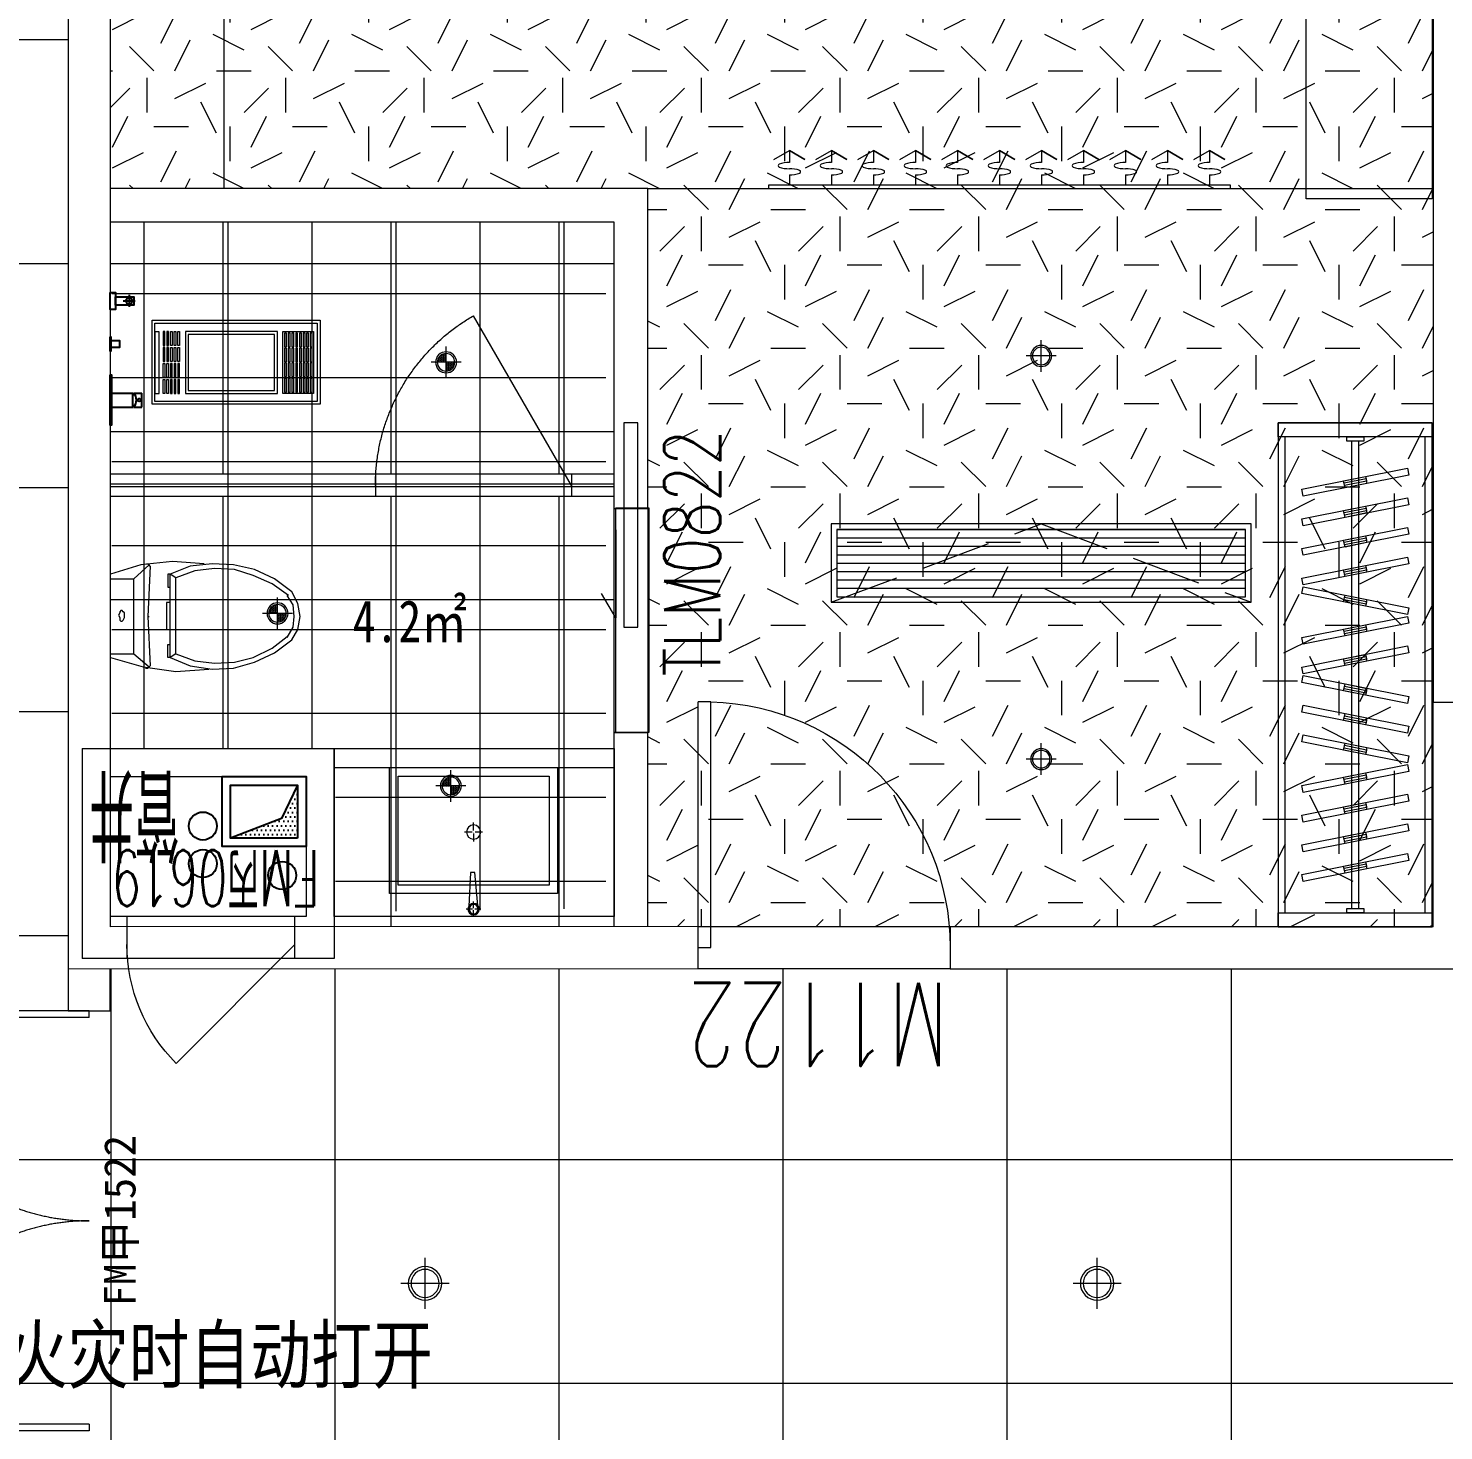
# Model space of a CAD drawing. Header units: millimetres. Extents: x 164760 to 3716174, y -1766400 to 11969.
# Drawn here: x 3548460 to 3553514, y -1638366 to -1633356 of the extents above; entities that cross this region are included whole.
import ezdxf
from ezdxf.enums import TextEntityAlignment as Align

# ---------------------------------------------------------------- set-up
doc = ezdxf.new("R2010")
doc.units = ezdxf.units.MM
doc.header["$LTSCALE"] = 1000
doc.set_wipeout_variables(frame=1)
for name, pattern in [('DASH', [0.35, 0.25, -0.1]), ('DOT', [0.2, 0.1, -0.1]), ('DOTE', [2.42, 2, -0.2, 0.02, -0.2]), ('HIDDEN', [0.375, 0.25, -0.125, 0, 0])]:
    doc.linetypes.add(name, pattern=pattern)
doc.layers.get('0').update_dxf_attribs({"color": 253, "linetype": 'CONTINUOUS'})
for name, color, linetype in [('DIM_LEAD', 253, 'CONTINUOUS'), ('FC-Text Annotation', 253, 'CONTINUOUS'), ('FF-FIXT', 253, 'CONTINUOUS'), ('VPIPE-污水', 253, 'CONTINUOUS'), ('VPIPE-热给水', 253, 'CONTINUOUS'), ('VPIPE-给水', 253, 'CONTINUOUS'), ('WINDOW_TEXT', 253, 'CONTINUOUS'), ('填充', 253, 'CONTINUOUS'), ('洁具', 253, 'CONTINUOUS'), ('风道（排气道）', 253, 'CONTINUOUS')]:
    doc.layers.add(name, color=color, linetype=linetype)
for name, color, linetype, lineweight in [('DOOR【门】', 253, 'CONTINUOUS', 0), ('FC-FLOOR【地材分格】', 253, 'CONTINUOUS', 0), ('FF-Door【门】', 253, 'CONTINUOUS', 0), ('FF-FIXT【洁具】', 253, 'CONTINUOUS', 0), ('FF-FURN【成品家具】', 253, 'CONTINUOUS', 0), ('FF-FURN【成品家私】', 253, 'CONTINUOUS', 0), ('MK【门槛线】', 253, 'CONTINUOUS', 0), ('RC-FCU【空调设备】', 253, 'CONTINUOUS', 0), ('RC-LIGHT【天花灯具】', 253, 'CONTINUOUS', 0), ('RC-Modelling【天花造型】', 253, 'CONTINUOUS', 0), ('RC-STR【天花细线】', 253, 'CONTINUOUS', 0), ('RC-Text【天花文字】', 253, 'CONTINUOUS', 0), ('TXT【平面空间文字】', 253, 'CONTINUOUS', 0), ('WALL', 253, 'CONTINUOUS', 0), ('Wall【墙体】', 253, 'CONTINUOUS', 0), ('Wall【新建墙】', 253, 'CONTINUOUS', 0), ('WINDOW', 253, 'CONTINUOUS', 0)]:
    doc.layers.add(name, color=color, linetype=linetype, lineweight=lineweight)
doc.styles.add('-宋体', font='', dxfattribs={"width": 0.8})
doc.styles.add('_TCH_WINDOW', font='SIMPLEX', dxfattribs={"bigfont": 'GBCBIG'})
doc.styles.get("Standard").update_dxf_attribs({"font": 'GBENOR', "bigfont": 'GBCBIG'})
doc.styles.add('SUN', font='romans.shx', dxfattribs={"width": 0.8, "bigfont": 'hzdx.shx'})
doc.styles.add('文字', font='')
doc.styles.get('-宋体').set_extended_font_data('SimSun')
doc.styles.get('文字').set_extended_font_data('SimSun')

# ---------------------------------------------------------------- blocks, each defined once
blk = doc.blocks.new('DOOR_D02')
at = {"layer": 'FF-Door【门】'}
for p, q in [((-0.4842, 0.4998), (-0.5, 0.4998)), ((-0.5, 0), (-0.5, 0.4998)), ((-0.4842, 0), (-0.4842, 0.5)), ((0.4842, 0), (0.4842, 0.5)), ((0.4842, 0.4998), (0.5, 0.4998)), ((0.5, 0), (0.5, 0.4998)), ((-0.4842, 0), (-0.5, 0)), ((0.4842, 0), (0.5, 0))]:
    blk.add_line(p, q, dxfattribs=at)
at = {"layer": 'FF-Door【门】', "color": 8, "linetype": 'HIDDEN', "ltscale": 15}
for centre, start, end in [((-0.5, 0), 0, 90), ((0.4995, 0), 90, 180)]:
    blk.add_arc(centre, 0.4998, start, end, dxfattribs=at)
blk = doc.blocks.new('PQD')
at = {"layer": '填充'}
h = blk.add_hatch(dxfattribs=at)
h.set_pattern_fill('DOTS', color=256, scale=10, style=0)
h.paths.add_polyline_path([(517039.4, 222520.7), (516799.4, 222520.7), (516799.4, 222330.7), (516857.1, 222450.6)])
blk.add_lwpolyline([(516799.4, 222330.7), (516857.1, 222450.6), (517039.4, 222520.7)], dxfattribs=at)
at = {"layer": '风道（排气道）'}
for points in [[(516769.4, 222550.7), (517069.4, 222550.7), (517069.4, 222300.7), (516769.4, 222300.7)], [(516799.4, 222520.7), (517039.4, 222520.7), (517039.4, 222330.7), (516799.4, 222330.7)]]:
    blk.add_lwpolyline(points, close=True, dxfattribs=at)
blk = doc.blocks.new('$DorLib2D$00000114')
at = {"color": 0}
blk.add_line((0.5, 0), (-0.2071, 0.7071), dxfattribs=at)
blk.add_arc((0.5, 0), 1, 135, 180, dxfattribs=at)
blk = doc.blocks.new('ZL_08130967')
at = {"layer": 'WINDOW'}
for p, q in [((-300, -374.3), (300, -374.3)), ((-300, -374.3), (-300, -524.3)), ((300, -524.3), (300, -374.3)), ((-300, -524.3), (300, -524.3))]:
    blk.add_line(p, q, dxfattribs=at)
at = {"layer": 'WINDOW', "xscale": -600, "yscale": 600, "zscale": -600}
blk.add_blockref('$DorLib2D$00000114', (0, -424.3), dxfattribs=at)
blk = doc.blocks.new('ZL_08155714')
at = {"layer": 'VPIPE-污水'}
blk.add_circle((-129.2, -712), 50, dxfattribs=at)
at = {"layer": 'VPIPE-热给水'}
blk.add_circle((153.9, -888.5), 50, dxfattribs=at)
at = {"layer": 'VPIPE-给水'}
blk.add_circle((153.9, -754.4), 50, dxfattribs=at)
at = {"layer": 'WALL'}
for p, q in [((-314.6, -1164.9), (-314.6, -414.9)), ((-314.6, -414.9), (585.4, -414.9)), ((585.4, -1164.9), (585.4, -414.9)), ((-214.6, -1064.9), (-214.6, -564.9)), ((-214.6, -564.9), (485.4, -564.9)), ((485.4, -1064.9), (485.4, -564.9)), ((485.4, -1064.9), (-214.6, -1064.9)), ((585.4, -1164.9), (-314.6, -1164.9))]:
    blk.add_line(p, q, dxfattribs=at)
at = {"layer": 'WINDOW'}
for p, q in [((-175.1, -414.9), (424.9, -414.9)), ((-175.1, -414.9), (-175.1, -564.9)), ((424.9, -564.9), (424.9, -414.9)), ((-175.1, -564.9), (424.9, -564.9))]:
    blk.add_line(p, q, dxfattribs=at)
at = {"layer": 'DOOR【门】', "rotation": 359.9999999999407}
blk.add_blockref('ZL_08130967', (124.9, -40.7), dxfattribs=at)
at = {"layer": '洁具'}
blk.add_blockref('PQD', (-516984, -223365.7), dxfattribs=at)
at = {"layer": 'TXT【平面空间文字】', "color": 3, "ltscale": 100, "style": 'SUN', "width": 0.6}
blk.add_text('FM丙0619', height=200, dxfattribs=at).set_placement((-262.7, -802.7, 0))
at = {"layer": 'TXT【平面空间文字】', "width": 0.75}
blk.add_text('管井', height=300, dxfattribs=at).set_placement((236.4, -1085.3))
blk = doc.blocks.new('A$C5D954283')
at = {"color": 8}
for p, q in [((-4, 505.5), (-26.2, 505.5)), ((0, 532.1), (0, 509.5)), ((25.8, 505.5), (4, 505.5)), ((0, 501.5), (0, 478.5)), ((0, 235.1), (0, 263.8)), ((-5, 230), (-32.8, 230)), ((0, 225), (0, 196.3)), ((32.3, 230), (5, 230))]:
    blk.add_line(p, q, dxfattribs=at)
at = {"color": 0, "linetype": 'Continuous'}
for p, q in [((-11.2, 374.3), (-17.5, 495.5)), ((15.1, 492.2), (4.8, 374.3)), ((4.8, 374.3), (-11.2, 374.3))]:
    blk.add_line(p, q, dxfattribs=at)
at = {"color": 8, "ltscale": 1000, "const_width": 0.448}
blk.add_lwpolyline([(0, 505.7, -1), (0, 505.3, -1)], format="xyb", close=True, dxfattribs=at)
at = {"color": 0, "linetype": 'Continuous'}
blk.add_lwpolyline([(300, 0), (300, 450), (-300, 450), (-300, 0)], close=True, dxfattribs=at)
at = {"color": 8}
blk.add_lwpolyline([(270, 30), (270, 420), (-270, 420), (-270, 30)], close=True, dxfattribs=at)
at = {"color": 8, "const_width": 0.84}
blk.add_lwpolyline([(0.1, 230.5, -1), (0.1, 229.6, -1)], format="xyb", close=True, dxfattribs=at)
at = {"color": 0, "linetype": 'Continuous'}
blk.add_circle((0, 505.5), 20.2, dxfattribs=at)
at = {"color": 8}
for centre, radius in [((0.3, 505.7), 16.3), ((0, 230), 25.2)]:
    blk.add_circle(centre, radius, dxfattribs=at)
blk = doc.blocks.new('ZL_08127082')
at = {"layer": 'FF-FIXT【洁具】'}
for p, q in [((-184.1, -108.8), (-150.6, 0)), ((146.4, 0), (-150.6, 0)), ((-133.9, 0), (-133.9, -83.7)), ((133.9, 0), (133.9, -83.7)), ((146.4, 0), (179.9, -117.1)), ((-20.9, -37.7), (-16.7, -33.5)), ((-20.9, -41.8), (-20.9, -37.7)), ((-16.7, -46), (-20.9, -41.8)), ((-16.7, -33.5), (-12.6, -33.5)), ((-12.6, -50.2), (-16.7, -46)), ((-12.6, -33.5), (-4.2, -29.3)), ((4.2, -50.2), (-12.6, -50.2)), ((-4.2, -29.3), (4.2, -33.5)), ((4.2, -33.5), (12.6, -33.5)), ((12.6, -46), (4.2, -50.2)), ((12.6, -33.5), (16.7, -37.7)), ((16.7, -41.8), (12.6, -46)), ((16.7, -37.7), (16.7, -41.8)), ((-133.9, -83.7), (-184.1, -138.1)), ((133.9, -83.7), (-133.9, -83.7)), ((133.9, -83.7), (179.9, -138.1)), ((-196.6, -221.7), (-184.1, -108.8)), ((-179.9, -142.2), (0, -133.9)), ((0, -133.9), (0, -138.1)), ((0, -133.9), (175.7, -142.2)), ((184.1, -133.9), (175.7, -142.2)), ((179.9, -117.1), (196.6, -234.3)), ((184.1, -125.5), (184.1, -133.9)), ((-50.2, -213.4), (-50.2, -200.8)), ((-50.2, -200.8), (46, -200.8)), ((46, -200.8), (46, -213.4)), ((-188.3, -334.7), (-196.6, -221.7)), ((-179.9, -284.5), (-150.6, -213.4)), ((-163.2, -301.2), (-138.1, -234.3)), ((-150.6, -205), (-104.6, -205)), ((-150.6, -213.4), (-150.6, -205)), ((-138.1, -234.3), (-150.6, -213.4)), ((146.4, -213.4), (-150.6, -213.4)), ((133.9, -234.3), (-138.1, -234.3)), ((-104.6, -205), (-104.6, -213.4)), ((46, -213.4), (-50.2, -213.4)), ((100.4, -205), (100.4, -213.4)), ((146.4, -205), (100.4, -205)), ((133.9, -234.3), (146.4, -213.4)), ((133.9, -234.3), (159, -301.2)), ((146.4, -213.4), (146.4, -205)), ((146.4, -213.4), (175.7, -284.5)), ((196.6, -234.3), (188.3, -351.4)), ((-188.3, -364), (-179.9, -284.5)), ((-171.5, -372.3), (-163.2, -301.2)), ((159, -301.2), (167.3, -372.3)), ((175.7, -284.5), (188.3, -364)), ((-184.1, -439.3), (-188.3, -364)), ((-167.3, -443.4), (-171.5, -372.3)), ((167.3, -372.3), (163.2, -443.4)), ((188.3, -364), (184.1, -439.3)), ((-167.3, -514.6), (-184.1, -439.3)), ((-146.4, -510.4), (-167.3, -443.4)), ((163.2, -443.4), (146.4, -510.4)), ((184.1, -439.3), (163.2, -514.6)), ((-133.9, -585.7), (-167.3, -514.6)), ((-117.1, -577.3), (-146.4, -510.4)), ((146.4, -510.4), (113, -577.3)), ((163.2, -514.6), (129.7, -585.7)), ((-87.9, -648.4), (-133.9, -585.7)), ((-75.3, -635.9), (-117.1, -577.3)), ((113, -577.3), (71.1, -631.7)), ((129.7, -585.7), (83.7, -648.4)), ((-46, -669.4), (-87.9, -648.4)), ((-41.8, -652.6), (-75.3, -631.7)), ((0, -656.8), (-41.8, -652.6)), ((37.7, -652.6), (0, -656.8)), ((75.3, -631.7), (37.7, -652.6)), ((83.7, -648.4), (46, -669.4)), ((0, -677.7), (-46, -669.4)), ((46, -669.4), (0, -677.7))]:
    blk.add_line(p, q, dxfattribs=at)
blk = doc.blocks.new('ZL_08123655')
at = {"layer": 'FF-FIXT【洁具】'}
for p, q in [((-184.1, -138.1), (-188.3, -129.7)), ((-179.9, -142.2), (-184.1, -138.1))]:
    blk.add_line(p, q, dxfattribs=at)
at = {"layer": 'DIM_LEAD'}
blk.add_blockref('ZL_08127082', (0, 0), dxfattribs=at)
blk = doc.blocks.new('DOORBLK101')
at = {"layer": 'FF-Door【门】'}
blk.add_line((-0.5, 0), (0, 0.866), dxfattribs=at)
at = {"layer": 'FF-Door【门】', "color": 8, "linetype": 'HIDDEN', "ltscale": 15}
blk.add_arc((-0.5, 0), 1, 0, 60, dxfattribs=at)
blk = doc.blocks.new('*U599')
for p, q in [((0, -12), (0, 0)), ((0, 0), (1650, 0)), ((1650, 0), (1650, -12)), ((1650, -12), (0, -12)), ((75, -49.3), (75, -12)), ((225, -49.3), (225, -12)), ((375, -49.3), (375, -12)), ((525, -49.3), (525, -12)), ((675, -49.3), (675, -12)), ((825, -49.3), (825, -12)), ((975, -49.3), (975, -12)), ((1125, -49.3), (1125, -12)), ((1275, -49.3), (1275, -12)), ((1425, -49.3), (1425, -12)), ((1575, -49.3), (1575, -12)), ((1575, -49.3), (1575, -12)), ((75, -136.2), (75, -93.2)), ((225, -136.2), (225, -93.2)), ((375, -136.2), (375, -93.2)), ((525, -136.2), (525, -93.2)), ((675, -136.2), (675, -93.2)), ((825, -136.2), (825, -93.2)), ((975, -136.2), (975, -93.2)), ((1125, -136.2), (1125, -93.2)), ((1275, -136.2), (1275, -93.2)), ((1425, -136.2), (1425, -93.2)), ((1575, -136.2), (1575, -93.2)), ((1575, -136.2), (1575, -93.2)), ((19.6, -104.5), (75, -136.2)), ((130.4, -104.5), (75, -136.2)), ((75, -136.2), (130.4, -104.5)), ((169.6, -104.5), (225, -136.2)), ((280.4, -104.5), (225, -136.2)), ((225, -136.2), (280.4, -104.5)), ((319.6, -104.5), (375, -136.2)), ((430.4, -104.5), (375, -136.2)), ((375, -136.2), (430.4, -104.5)), ((469.6, -104.5), (525, -136.2)), ((580.4, -104.5), (525, -136.2)), ((525, -136.2), (580.4, -104.5)), ((619.6, -104.5), (675, -136.2)), ((730.4, -104.5), (675, -136.2)), ((675, -136.2), (730.4, -104.5)), ((769.6, -104.5), (825, -136.2)), ((880.4, -104.5), (825, -136.2)), ((825, -136.2), (880.4, -104.5)), ((919.6, -104.5), (975, -136.2)), ((1030.4, -104.5), (975, -136.2)), ((975, -136.2), (1030.4, -104.5)), ((1069.6, -104.5), (1125, -136.2)), ((1180.4, -104.5), (1125, -136.2)), ((1125, -136.2), (1180.4, -104.5)), ((1219.6, -104.5), (1275, -136.2)), ((1330.4, -104.5), (1275, -136.2)), ((1275, -136.2), (1330.4, -104.5)), ((1369.6, -104.5), (1425, -136.2)), ((1480.4, -104.5), (1425, -136.2)), ((1425, -136.2), (1480.4, -104.5)), ((1519.6, -104.5), (1575, -136.2)), ((1519.6, -104.5), (1575, -136.2)), ((1630.4, -104.5), (1575, -136.2)), ((1575, -136.2), (1630.4, -104.5)), ((1630.4, -104.5), (1575, -136.2)), ((1575, -136.2), (1630.4, -104.5))]:
    blk.add_line(p, q)
at = {"extrusion": (0, 0, -1)}
for centre, major_axis, start_param, end_param in [((77.5, -148.9), (-70.4, -70.4), 2.33115, 2.708105), ((227.5, -148.9), (-70.4, -70.4), 2.33115, 2.708105), ((377.5, -148.9), (-70.4, -70.4), 2.33115, 2.708105), ((527.5, -148.9), (-70.4, -70.4), 2.33115, 2.708105), ((677.5, -148.9), (-70.4, -70.4), 2.33115, 2.708105), ((827.5, -148.9), (-70.4, -70.4), 2.33115, 2.708105), ((977.5, -148.9), (-70.4, -70.4), 2.33115, 2.708105), ((1127.5, -148.9), (-70.4, -70.4), 2.33115, 2.708105), ((1277.5, -148.9), (-70.4, -70.4), 2.33115, 2.708105), ((1427.5, -148.9), (-70.4, -70.4), 2.33115, 2.708105), ((1577.5, -148.9), (-70.4, -70.4), 2.33115, 2.708105), ((1577.5, -148.9), (-70.4, -70.4), 2.33115, 2.708105), ((40, -82.2), (3.69, -3.69), 1.137309, 3.57508), ((72.5, -170.8), (-70.4, -70.4), 2.004284, 2.381239), ((72.5, 6.4), (70.4, -70.4), 0.760354, 1.137309), ((77.5, 28.3), (70.4, -70.4), 0.433488, 0.810442), ((110, -60.3), (3.69, -3.69), 4.278901, 6.716673), ((190, -82.2), (3.69, -3.69), 1.137309, 3.57508), ((222.5, -170.8), (-70.4, -70.4), 2.004284, 2.381239), ((222.5, 6.4), (70.4, -70.4), 0.760354, 1.137309), ((227.5, 28.3), (70.4, -70.4), 0.433488, 0.810442), ((260, -60.3), (3.69, -3.69), 4.278901, 6.716673), ((340, -82.2), (3.69, -3.69), 1.137309, 3.57508), ((372.5, -170.8), (-70.4, -70.4), 2.004284, 2.381239), ((372.5, 6.4), (70.4, -70.4), 0.760354, 1.137309), ((377.5, 28.3), (70.4, -70.4), 0.433488, 0.810442), ((410, -60.3), (3.69, -3.69), 4.278901, 6.716673), ((490, -82.2), (3.69, -3.69), 1.137309, 3.57508), ((522.5, -170.8), (-70.4, -70.4), 2.004284, 2.381239), ((522.5, 6.4), (70.4, -70.4), 0.760354, 1.137309), ((527.5, 28.3), (70.4, -70.4), 0.433488, 0.810442), ((560, -60.3), (3.69, -3.69), 4.278901, 6.716673), ((640, -82.2), (3.69, -3.69), 1.137309, 3.57508), ((672.5, -170.8), (-70.4, -70.4), 2.004284, 2.381239), ((672.5, 6.4), (70.4, -70.4), 0.760354, 1.137309), ((677.5, 28.3), (70.4, -70.4), 0.433488, 0.810442), ((710, -60.3), (3.69, -3.69), 4.278901, 6.716673), ((790, -82.2), (3.69, -3.69), 1.137309, 3.57508), ((822.5, -170.8), (-70.4, -70.4), 2.004284, 2.381239), ((822.5, 6.4), (70.4, -70.4), 0.760354, 1.137309), ((827.5, 28.3), (70.4, -70.4), 0.433488, 0.810442), ((860, -60.3), (3.69, -3.69), 4.278901, 6.716673), ((940, -82.2), (3.69, -3.69), 1.137309, 3.57508), ((972.5, -170.8), (-70.4, -70.4), 2.004284, 2.381239), ((972.5, 6.4), (70.4, -70.4), 0.760354, 1.137309), ((977.5, 28.3), (70.4, -70.4), 0.433488, 0.810442), ((1010, -60.3), (3.69, -3.69), 4.278901, 6.716673), ((1090, -82.2), (3.69, -3.69), 1.137309, 3.57508), ((1122.5, -170.8), (-70.4, -70.4), 2.004284, 2.381239), ((1122.5, 6.4), (70.4, -70.4), 0.760354, 1.137309), ((1127.5, 28.3), (70.4, -70.4), 0.433488, 0.810442), ((1160, -60.3), (3.69, -3.69), 4.278901, 6.716673), ((1240, -82.2), (3.69, -3.69), 1.137309, 3.57508), ((1272.5, -170.8), (-70.4, -70.4), 2.004284, 2.381239), ((1272.5, 6.4), (70.4, -70.4), 0.760354, 1.137309), ((1277.5, 28.3), (70.4, -70.4), 0.433488, 0.810442), ((1310, -60.3), (3.69, -3.69), 4.278901, 6.716673), ((1390, -82.2), (3.69, -3.69), 1.137309, 3.57508), ((1422.5, -170.8), (-70.4, -70.4), 2.004284, 2.381239), ((1422.5, 6.4), (70.4, -70.4), 0.760354, 1.137309), ((1427.5, 28.3), (70.4, -70.4), 0.433488, 0.810442), ((1460, -60.3), (3.69, -3.69), 4.278901, 6.716673), ((1540, -82.2), (3.69, -3.69), 1.137309, 3.57508), ((1540, -82.2), (3.69, -3.69), 1.137309, 3.57508), ((1572.5, -170.8), (-70.4, -70.4), 2.004284, 2.381239), ((1572.5, -170.8), (-70.4, -70.4), 2.004284, 2.381239), ((1572.5, 6.4), (70.4, -70.4), 0.760354, 1.137309), ((1572.5, 6.4), (70.4, -70.4), 0.760354, 1.137309), ((1577.5, 28.3), (70.4, -70.4), 0.433488, 0.810442), ((1577.5, 28.3), (70.4, -70.4), 0.433488, 0.810442), ((1610, -60.3), (3.69, -3.69), 4.278901, 6.716673), ((1610, -60.3), (3.69, -3.69), 4.278901, 6.716673)]:
    blk.add_ellipse(centre, major_axis=major_axis, ratio=1, start_param=start_param, end_param=end_param, dxfattribs=at)
blk = doc.blocks.new('ZL_0317145799')
at = {"layer": 'RC-FCU【空调设备】'}
h = blk.add_hatch(dxfattribs=at)
h.set_pattern_fill('_USER', color=8, scale=30, pattern_type=0)
h.set_pattern_definition([(0, (-5926276.942, -1197962.362), (0, 30), [])])
h.paths.add_polyline_path([(730, -260), (730, -20), (-730, -20), (-730, -260)])
blk.add_lwpolyline([(-750, -280), (-750, 0), (750, 0), (750, -280)], close=True, dxfattribs=at)
at = {"layer": 'RC-FCU【空调设备】', "color": 8, "linetype": 'DASH'}
blk.add_lwpolyline([(-750, 0), (0, -280), (750, 0)], dxfattribs=at)
at = {"layer": 'RC-FCU【空调设备】', "color": 8}
blk.add_lwpolyline([(-730, -260), (-730, -20), (730, -20), (730, -260)], close=True, dxfattribs=at)
blk = doc.blocks.new('圆形筒灯')
at = {"color": 251, "linetype": 'DOTE', "ltscale": 43.504693}
blk.add_line((0, 90.6), (0, -90.6), dxfattribs=at)
at = {"color": 251, "linetype": 'DOTE', "ltscale": 41.297046}
blk.add_line((86, 0), (-86, 0), dxfattribs=at)
blk.add_ellipse((0, 0), major_axis=(-42.4, 42.4), ratio=1, start_param=2.355868237233172, end_param=8.639053544412757)
at = {"color": 251}
blk.add_ellipse((0, 0), major_axis=(35.4, 35.4), ratio=1, start_param=5.49871431692557, end_param=11.78189962410516, dxfattribs=at)
blk = doc.blocks.new('防雾筒灯')
at = {"ltscale": 30}
h = blk.add_hatch(dxfattribs=at)
h.set_pattern_fill('DOTS', color=251, scale=3)
h.set_pattern_definition([(0, (-62.322, -46.6336), (2.38125, 4.7625), [0, -4.7625])])
edge = h.paths.add_edge_path()
edge.add_ellipse((0, 0), major_axis=(35.4, 35.4), ratio=1, start_angle=315, end_angle=405)
edge.add_line((0, 50), (0, 0))
edge.add_line((0, 0), (50, 0))
edge = h.paths.add_edge_path()
edge.add_line((0, 0), (-50, 0))
edge.add_ellipse((0, 0), major_axis=(35.4, 35.4), ratio=1, start_angle=495, end_angle=225)
edge.add_line((0, -50), (0, 0))
at = {"color": 251, "linetype": 'DOTE', "ltscale": 43.504693}
blk.add_line((0, 90.6), (0, -90.6), dxfattribs=at)
at = {"color": 251, "linetype": 'DOTE', "ltscale": 41.297046}
blk.add_line((86, 0), (-86, 0), dxfattribs=at)
blk.add_ellipse((0, 0), major_axis=(-42.4, 42.4), ratio=1, start_param=2.355868237233172, end_param=8.639053544412757)
at = {"color": 251}
blk.add_ellipse((0, 0), major_axis=(35.4, 35.4), ratio=1, start_param=5.49871431692557, end_param=11.78189962410516, dxfattribs=at)
blk = doc.blocks.new('ERTERT')
at = {"color": 8}
for points in [[(15709.6, 8061.8), (15930.2, 8061.8), (15930.2, 8046.6), (15709.6, 8046.6)], [(15709.5, 8032.6), (15759.4, 8032.6), (15759.4, 8026.5), (15709.5, 8026.5)], [(15709.5, 8019.5), (15759.4, 8019.5), (15759.4, 8013.4), (15709.5, 8013.4)], [(15709.5, 8000.3), (15759.4, 8000.3), (15759.4, 8006.4), (15709.5, 8006.4)], [(15709.5, 7987.2), (15759.4, 7987.2), (15759.4, 7993.3), (15709.5, 7993.3)], [(15766.4, 8032.6), (15816.3, 8032.6), (15816.3, 8026.5), (15766.4, 8026.5)], [(15766.4, 8019.5), (15816.3, 8019.5), (15816.3, 8013.4), (15766.4, 8013.4)], [(15766.4, 8000.3), (15816.3, 8000.3), (15816.3, 8006.4), (15766.4, 8006.4)], [(15766.4, 7987.2), (15816.3, 7987.2), (15816.3, 7993.3), (15766.4, 7993.3)], [(15873.3, 8032.6), (15823.3, 8032.6), (15823.3, 8026.5), (15873.3, 8026.5)], [(15873.3, 8019.5), (15823.3, 8019.5), (15823.3, 8013.4), (15873.3, 8013.4)], [(15873.3, 8000.3), (15823.3, 8000.3), (15823.3, 8006.4), (15873.3, 8006.4)], [(15873.3, 7987.2), (15823.3, 7987.2), (15823.3, 7993.3), (15873.3, 7993.3)], [(15930.2, 8032.6), (15880.3, 8032.6), (15880.3, 8026.5), (15930.2, 8026.5)], [(15930.2, 8019.5), (15880.3, 8019.5), (15880.3, 8013.4), (15930.2, 8013.4)], [(15930.2, 8000.3), (15880.3, 8000.3), (15880.3, 8006.4), (15930.2, 8006.4)], [(15930.2, 7987.2), (15880.3, 7987.2), (15880.3, 7993.3), (15930.2, 7993.3)], [(15709.5, 7974.2), (15759.4, 7974.2), (15759.4, 7980.2), (15709.5, 7980.2)], [(15709.5, 7952.9), (15930.2, 7952.9), (15930.2, 7624.2), (15709.5, 7624.2)], [(15766.4, 7974.2), (15816.3, 7974.2), (15816.3, 7980.2), (15766.4, 7980.2)], [(15873.3, 7974.2), (15823.3, 7974.2), (15823.3, 7980.2), (15873.3, 7980.2)], [(15930.2, 7974.2), (15880.3, 7974.2), (15880.3, 7980.2), (15930.2, 7980.2)], [(15709.5, 7495.6), (15930.2, 7495.6), (15930.2, 7604.2), (15709.5, 7604.2)], [(15714.5, 7599.2), (15763.3, 7599.2), (15763.3, 7592.2), (15714.5, 7592.2)], [(15714.5, 7586), (15763.3, 7586), (15763.3, 7579), (15714.5, 7579)], [(15767.9, 7599.2), (15816.7, 7599.2), (15816.7, 7592.2), (15767.9, 7592.2)], [(15767.9, 7586), (15816.7, 7586), (15816.7, 7579), (15767.9, 7579)], [(15821.2, 7599.2), (15870, 7599.2), (15870, 7592.2), (15821.2, 7592.2)], [(15821.2, 7586), (15870, 7586), (15870, 7579), (15821.2, 7579)], [(15876.4, 7599.2), (15925.2, 7599.2), (15925.2, 7592.2), (15876.4, 7592.2)], [(15876.4, 7586), (15925.2, 7586), (15925.2, 7579), (15876.4, 7579)], [(15714.5, 7572.1), (15763.3, 7572.1), (15763.3, 7565.1), (15714.5, 7565.1)], [(15714.5, 7558.9), (15763.3, 7558.9), (15763.3, 7551.9), (15714.5, 7551.9)], [(15714.5, 7545.5), (15763.3, 7545.5), (15763.3, 7538.5), (15714.5, 7538.5)], [(15714.5, 7532.6), (15763.3, 7532.6), (15763.3, 7525.6), (15714.5, 7525.6)], [(15767.9, 7572.1), (15816.7, 7572.1), (15816.7, 7565.1), (15767.9, 7565.1)], [(15767.9, 7558.9), (15816.7, 7558.9), (15816.7, 7551.9), (15767.9, 7551.9)], [(15767.9, 7545.5), (15816.7, 7545.5), (15816.7, 7538.5), (15767.9, 7538.5)], [(15767.9, 7532.6), (15816.7, 7532.6), (15816.7, 7525.6), (15767.9, 7525.6)], [(15821.2, 7572.1), (15870, 7572.1), (15870, 7565.1), (15821.2, 7565.1)], [(15821.2, 7558.9), (15870, 7558.9), (15870, 7551.9), (15821.2, 7551.9)], [(15821.2, 7545.5), (15870, 7545.5), (15870, 7538.5), (15821.2, 7538.5)], [(15821.2, 7532.6), (15870, 7532.6), (15870, 7525.6), (15821.2, 7525.6)], [(15876.4, 7572.1), (15925.2, 7572.1), (15925.2, 7565.1), (15876.4, 7565.1)], [(15876.4, 7558.9), (15925.2, 7558.9), (15925.2, 7551.9), (15876.4, 7551.9)], [(15876.4, 7545.5), (15925.2, 7545.5), (15925.2, 7538.5), (15876.4, 7538.5)], [(15876.4, 7532.6), (15925.2, 7532.6), (15925.2, 7525.6), (15876.4, 7525.6)], [(15714.5, 7520.4), (15763.3, 7520.4), (15763.3, 7513.4), (15714.5, 7513.4)], [(15714.5, 7507.6), (15763.3, 7507.6), (15763.3, 7500.6), (15714.5, 7500.6)], [(15767.9, 7520.4), (15816.7, 7520.4), (15816.7, 7513.4), (15767.9, 7513.4)], [(15767.9, 7507.6), (15816.7, 7507.6), (15816.7, 7500.6), (15767.9, 7500.6)], [(15821.2, 7520.4), (15870, 7520.4), (15870, 7513.4), (15821.2, 7513.4)], [(15821.2, 7507.6), (15870, 7507.6), (15870, 7500.6), (15821.2, 7500.6)], [(15876.4, 7520.4), (15925.2, 7520.4), (15925.2, 7513.4), (15876.4, 7513.4)], [(15876.4, 7507.6), (15925.2, 7507.6), (15925.2, 7500.6), (15876.4, 7500.6)]]:
    blk.add_lwpolyline(points, close=True, dxfattribs=at)
at = {"color": 250}
blk.add_lwpolyline([(15719.5, 7942.9), (15920.2, 7942.9), (15920.2, 7634.2), (15719.5, 7634.2)], close=True, dxfattribs=at)
at = {"layer": 'RC-LIGHT【天花灯具】'}
for points in [[(15668.9, 7471.8), (15968.9, 7471.8), (15968.9, 8071.8), (15668.9, 8071.8)], [(15678.9, 7481.8), (15958.9, 7481.8), (15958.9, 8061.8), (15678.9, 8061.8)]]:
    blk.add_lwpolyline(points, close=True, dxfattribs=at)
blk = doc.blocks.new('$DorLib2D$00000001')
for p, q in [((0.45, 0.975), (0.5, 0.975)), ((0.45, 0), (0.45, 0.975)), ((0.5, 0), (0.5, 0.975)), ((0.5, 0), (0.45, 0))]:
    blk.add_line(p, q)
at = {"lineweight": 13}
blk.add_arc((0.475, 0), 0.975, 91.4693, 180, dxfattribs=at)
blk = doc.blocks.new('A$C78EA0098')
at = {"color": 33, "linetype": 'Continuous'}
for p, q in [((68.5, 375.3), (68.5, 332.3)), ((47, 353.8), (90, 353.8))]:
    blk.add_line(p, q, dxfattribs=at)
for p, q in [((5, 25, 0), (81, 25, 0)), ((81, -25, 0), (81, 25, 0)), ((81, 20, 0), (88, 20, 0)), ((84, 25, 0), (114, 25, 0)), ((84, 20, 0), (84, 25, 0)), ((114, -25, 0), (114, 25, 0)), ((5, -25, 0), (81, -25, 0)), ((81, -20, 0), (88, -20, 0)), ((84, -25, 0), (84, -20, 0)), ((84, -25, 0), (114, -25, 0))]:
    blk.add_line(p, q)
for points in [[(0, 383.8), (20, 383.8), (20, 323.8), (0, 323.8)], [(20, 368.8), (85, 368.8), (85, 338.8), (20, 338.8)], [(0, 226), (3, 226), (3, 174), (0, 174)], [(3, 212.5), (33.5, 212.5), (33.5, 187.5), (3, 187.5)], [(0, 90), (5, 90), (5, -90), (0, -90)]]:
    blk.add_lwpolyline(points, close=True)
for centre, radius in [((68.5, 353.8), 11.5), ((104, 0, 0), 5)]:
    blk.add_circle(centre, radius, dxfattribs=at)
blk.add_arc((57.8, 0, 0), 36.3, 316.3972, 43.6028)

msp = doc.modelspace()

# ---------------------------------------------------------------- hatches: boundary and pattern name
at = {"layer": 'FC-FLOOR【地材分格】'}
h = msp.add_hatch(dxfattribs=at)
h.set_pattern_fill('_USER', color=256, scale=800, double=1, pattern_type=0)
h.set_pattern_definition([(0, (3778355.65, -1406196.8), (0, 800), []), (90, (3778355.65, -1406196.8), (-800, 5e-14), [])])
h.paths.add_polyline_path([(3577178.4, -1636714.2), (3575935.2, -1636714.2), (3573976.9, -1636714.2), (3573376.9, -1636714.2), (3572826.9, -1636714.2), (3571326.9, -1636713.4), (3571326.9, -1636714.2), (3570576.9, -1636714.2), (3569976.9, -1636714.2), (3569576.9, -1636714.2), (3568476.9, -1636714.2), (3565041.8, -1636714.2), (3563941.8, -1636714.2), (3561222.8, -1636714.2), (3560122.8, -1636714.2), (3559398.8, -1636714.2), (3559398.8, -1630414.2), (3559376.9, -1630414.2), (3556176.9, -1630414.2), (3556176.9, -1630714.2), (3556176.9, -1633165.3), (3556176.9, -1633914.2), (3556176.9, -1635014.2), (3556176.9, -1635764.2), (3556176.9, -1636714.2), (3556026.9, -1636714.2), (3556026.9, -1636564.2), (3556026.9, -1636714.2), (3555226.9, -1636714.2), (3555226.9, -1636564.2), (3555226.9, -1636714.2), (3555151.9, -1636714.2), (3554926.9, -1636714.2), (3554926.9, -1636564.2), (3555076.9, -1636564.2), (3555076.9, -1636714.2), (3553476.9, -1636714.2), (3553476.9, -1636715.3), (3551751.9, -1636715.3), (3551751.9, -1636715.3), (3550851.9, -1636715.3), (3548752, -1636715.3), (3548752, -1636865.5), (3548602, -1636865.5), (3548602, -1636715.3), (3548601.9, -1630714.2), (3548376.9, -1630714.2), (3548376.9, -1630414.2), (3545176.9, -1630414.2), (3544976.9, -1630414.2), (3541776.9, -1630414.2), (3541776.9, -1630714.2), (3541176.9, -1630714.2), (3541176.9, -1630414.2), (3537976.9, -1630414.2), (3537776.9, -1630414.2), (3534576.9, -1630414.2), (3534576.9, -1630714.2), (3534126.9, -1630714.2), (3534126.9, -1632064.1), (3534136.9, -1632064.1), (3534136.9, -1632814.2), (3536676.9, -1632814.2), (3536676.9, -1633164.2), (3536676.9, -1635764.2), (3536676.9, -1636714.2), (3536426.9, -1636714.2), (3534126.9, -1636714.2), (3533976.9, -1636714.2), (3533976.9, -1635764.2), (3533976.9, -1635014.2), (3533976.9, -1633914.2), (3533976.9, -1633164.2), (3533976.9, -1632889.2), (3533976.9, -1630714.2), (3533976.9, -1630414.2), (3530751.9, -1630414.2), (3530751.9, -1636714.2), (3530359.9, -1636714.2), (3529259.9, -1636714.2), (3521433.8, -1636714.2), (3520335.5, -1636714.2), (3520176.9, -1636714.2), (3519576.9, -1636714.2), (3518826.9, -1636714.2), (3518826.9, -1636713), (3517326.9, -1636713), (3517326.9, -1636714.2), (3516776.9, -1636714.2), (3516176.9, -1636714.2), (3516076.9, -1636714.2), (3514976.9, -1636714.2), (3513576.9, -1636714.2), (3513576.9, -1636714.2), (3512526.9, -1636714.2), (3512526.9, -1636714.2), (3509827.2, -1636714.2), (3508327.2, -1636714.2), (3507802.2, -1636714.2), (3507626.9, -1636714.2), (3505326.9, -1636714.2), (3505176.9, -1636714.2), (3505176.9, -1635764.2), (3505176.9, -1635014.2), (3505176.9, -1633914.2), (3505176.9, -1633164.2), (3505176.9, -1632889.2), (3505176.9, -1630714.2), (3505176.9, -1630414.2), (3501951.9, -1630414.2), (3501951.9, -1636714.2), (3501649.1, -1636714.2), (3500552.4, -1636714.2), (3492635.5, -1636714.2), (3491535.5, -1636714.2), (3491376.9, -1636714.2), (3490776.9, -1636714.2), (3490026.9, -1636714.2), (3488526.9, -1636714.2), (3487976.9, -1636714.2), (3487376.9, -1636714.2), (3487326.9, -1636714.2), (3486326.9, -1636714.2), (3485176.9, -1636714.2), (3484176.9, -1636714.2), (3484176.9, -1636744.2), (3484176.9, -1638484.2), (3484176.9, -1639114.2), (3483776.9, -1639114.2), (3483776.9, -1639665.4), (3484440.4, -1639665.4), (3485940.4, -1639665.4), (3486140.4, -1639665.4), (3486140.4, -1638964.2), (3490776.9, -1638964.2), (3490776.9, -1638514.2), (3491376.9, -1638514.2), (3491376.9, -1638964.2), (3496151.9, -1638964.2), (3496151.9, -1639665.4), (3496351.9, -1639665.4), (3497851.9, -1639665.4), (3498201.9, -1639665.4), (3498201.9, -1639114.2), (3497976.9, -1639114.2), (3497976.9, -1638514.2), (3498576.9, -1638514.2), (3498576.9, -1638964.2), (3499525.2, -1638964.2), (3501025.2, -1638964.2), (3505176.9, -1638964.2), (3505176.9, -1638514.2), (3505776.9, -1638514.2), (3505776.9, -1638964.2), (3509765.2, -1638964.2), (3511265.2, -1638964.2), (3512376.9, -1638964.2), (3512376.9, -1638514.2), (3512976.9, -1638514.2), (3512976.9, -1638964.2), (3514106.7, -1638964.2), (3515606.7, -1638964.2), (3519576.9, -1638964.2), (3519576.9, -1638514.2), (3520176.9, -1638514.2), (3520176.9, -1638964.2), (3524402.6, -1638964.2), (3525902.6, -1638964.2), (3526776.9, -1638964.2), (3526776.9, -1638514.2), (3527376.9, -1638514.2), (3527376.9, -1638964.2), (3528210, -1638964.2), (3529710, -1638964.2), (3533976.9, -1638964.2), (3533976.9, -1638514.2), (3534576.9, -1638514.2), (3534576.9, -1638964.2), (3537876.9, -1638964.2), (3538648.3, -1638964.2), (3540148.3, -1638964.2), (3541176.9, -1638964.2), (3541176.9, -1638514.2), (3541776.9, -1638514.2), (3541776.9, -1638964.2), (3544326.9, -1638964.2), (3545826.9, -1638964.2), (3548376.9, -1638964.2), (3548376.9, -1638514.2), (3548602, -1638514.2), (3548602, -1638365.5), (3548752, -1638365.5), (3548752, -1638514.2), (3548976.9, -1638514.2), (3548976.9, -1638964.2), (3549079.2, -1638964.2), (3549079.2, -1638964.2), (3549981.8, -1638964.2), (3554572, -1638964.2), (3554572, -1638964.2), (3555474.6, -1638964.2), (3555576.9, -1638964.2), (3555576.9, -1638514.2), (3556176.9, -1638514.2), (3556176.9, -1638964.2), (3556275, -1638964.2), (3556275, -1638964.2), (3557175, -1638964.2), (3561151.4, -1638964.2), (3562251.4, -1638964.2), (3562776.9, -1638964.2), (3562776.9, -1638514.2), (3563376.9, -1638514.2), (3563376.9, -1638964.2), (3563902.5, -1638964.2), (3565002.5, -1638964.2), (3568351.4, -1638964.2), (3569451.4, -1638964.2), (3569976.9, -1638964.2), (3569976.9, -1638514.2), (3570576.9, -1638514.2), (3570576.9, -1638964.2), (3575551.4, -1638964.2), (3576651.4, -1638964.2), (3577176.9, -1638964.2), (3577176.9, -1638484.2), (3577178.4, -1638484.2)])
h = msp.add_hatch(dxfattribs=at)
h.set_pattern_fill('DD地毯1SC500', color=256, scale=495, double=1, pattern_type=2)
h.set_pattern_definition([(0, (3266486.35, -1418678.75), (495, 495), [123.75, -371.25]), (0, (3266758.6, -1418381.75), (495, 495), [123.75, -371.25]), (90, (3266535.85, -1418505.5), (-495, 495), [123.75, -371.25]), (90, (3266733.85, -1418332.25), (-495, 495), [123.75, -371.25]), (45, (3266585.35, -1418332.25), (0, 495), [123.75, -576.2857]), (135, (3266758.6, -1418678.75), (-495, 5e-14), [123.75, -576.2857]), (26.56505, (3266610.1, -1418530.25), (495, -2e-06), [123.75, -983.10365]), (26.56505, (3266832.85, -1418282.75), (495, -2e-06), [123.75, -983.10365]), (63.43495, (3266832.85, -1418678.75), (-2e-06, 495), [123.75, -983.10365]), (63.43495, (3266610.1, -1418456), (-2e-06, 495), [123.75, -983.10365]), (63.43495, (3266783.35, -1418579.75), (-2e-06, 495), [123.75, -983.10365]), (116.56505, (3266486.35, -1418406.5), (2e-06, 495), [123.75, -983.10365]), (153.43495, (3266585.35, -1418604.5), (-495, -2e-06), [123.75, -983.10365])])
h.paths.add_polyline_path([(3553476.9, -1633164.2), (3553476.9, -1632814.2), (3553476.9, -1630564.2), (3552376.9, -1630564.2), (3552376.9, -1630414.2), (3552176.9, -1630414.2), (3548976.9, -1630414.2), (3548976.9, -1630714.2), (3548751.9, -1630714.2), (3548751.9, -1633928.9), (3550671.9, -1633928.9), (3550671.9, -1635070), (3550677.5, -1635070), (3550677.5, -1635871.7), (3550671.9, -1635871.7), (3550671.9, -1636564.3), (3550851.9, -1636564.2), (3551751.9, -1636564.2), (3553476.9, -1636565.3), (3553476.9, -1635764.2)])
h = msp.add_hatch(dxfattribs=at)
h.set_pattern_fill('_USER', color=256, scale=600, double=1, pattern_type=0)
h.set_pattern_definition([(0, (3778355.65, -1406196.8), (0, 600), []), (90, (3778355.65, -1406196.8), (-600, 4e-14), [])])
h.paths.add_polyline_path([(3550551.9, -1635071.7), (3550551.9, -1635028.9), (3548751.9, -1635028.9), (3548751.9, -1635929.2), (3549551.9, -1635929.2), (3549551.9, -1636564.9), (3550551.9, -1636564.3), (3550551.9, -1635871.7)])
h.paths.add_polyline_path([(3550551.9, -1634048.9), (3548751.9, -1634048.9), (3548751.9, -1634948.9), (3550551.9, -1634948.9)])
at = {"layer": 'RC-STR【天花细线】'}
h = msp.add_hatch(dxfattribs=at)
h.set_pattern_fill('_USER', color=256, scale=300, angle=180, double=1, pattern_type=0)
h.set_pattern_definition([(180, (773.85, -2303.22), (-4e-14, -300), []), (270, (773.85, -2303.22), (300, -6e-14), [])])
h.paths.add_polyline_path([(3550521.9, -1636499.2), (3549557.5, -1636513.3), (3549557.5, -1635927.4), (3548758.6, -1635927.4), (3548758.6, -1634047.2), (3550521.9, -1634047.2)])

# ---------------------------------------------------------------- linework, layer by layer
at = {"layer": 'FC-FLOOR【地材分格】', "color": 3}
for points in [[(3550551.9, -1635071.7), (3550671.9, -1635071.7), (3550671.9, -1635871.7), (3550551.9, -1635871.7)], [(3550677.5, -1635070), (3550557.5, -1635070), (3550557.5, -1635870), (3550677.5, -1635870)], [(3550851.9, -1636564.2), (3551751.9, -1636564.2), (3551751.9, -1636715.3), (3550851.9, -1636715.3)]]:
    msp.add_lwpolyline(points, close=True, dxfattribs=at)
at = {"layer": 'FF-FURN【成品家具】'}
for p, q in [((3553023.8, -1633965), (3553023.8, -1630838.3)), ((3553473.8, -1630838.3), (3553473.8, -1633965)), ((3553473.8, -1633965), (3553023.8, -1633965))]:
    msp.add_line(p, q, dxfattribs=at)
for points in [[(3552923.8, -1634815.3), (3552923.8, -1634765.3), (3553473.8, -1634765.3), (3553473.8, -1634815.3)], [(3553473.8, -1636565.3), (3553473.8, -1634765.3), (3552923.8, -1634765.3), (3552923.8, -1636565.3)], [(3553168.8, -1634830.3), (3553168.8, -1634815.3), (3553228.8, -1634815.3), (3553228.8, -1634830.3)], [(3553168.8, -1634830.3), (3553168.8, -1634815.3), (3553228.8, -1634815.3), (3553228.8, -1634830.3)], [(3553473.8, -1636515.3), (3553473.8, -1636565.3), (3552923.8, -1636565.3), (3552923.8, -1636515.3)], [(3553228.8, -1636500.3), (3553228.8, -1636515.3), (3553168.8, -1636515.3), (3553168.8, -1636500.3)]]:
    msp.add_lwpolyline(points, close=True, dxfattribs=at)
for points in [[(3552948.8, -1636515.3), (3552948.8, -1634815.3)], [(3553448.8, -1636515.3), (3553448.8, -1634815.3)]]:
    msp.add_lwpolyline(points, dxfattribs=at)
at = {"layer": 'FF-FURN【成品家具】', "ltscale": 0.006}
for points in [[(3553186.3, -1636500.3), (3553186.3, -1634830.3)], [(3553211.3, -1636500.3), (3553211.3, -1634830.3)]]:
    msp.add_lwpolyline(points, dxfattribs=at)
for points in [[(3553007.5, -1635002.4), (3553385.1, -1634927.2), (3553390, -1634951.8), (3553012.4, -1635026.9)], [(3553157.1, -1634972.6), (3553235.6, -1634957), (3553240.4, -1634981.5), (3553162, -1634997.1)], [(3553158.6, -1634980), (3553237, -1634964.4), (3553239, -1634974.2), (3553160.5, -1634989.8)], [(3553007.5, -1635108.2), (3553385.1, -1635033.1), (3553390, -1635057.7), (3553012.4, -1635132.8)], [(3553157.1, -1635078.5), (3553235.6, -1635062.9), (3553240.4, -1635087.4), (3553162, -1635103)], [(3553158.6, -1635085.8), (3553237, -1635070.2), (3553239, -1635080), (3553160.5, -1635095.7)], [(3553007.5, -1635214.1), (3553385.1, -1635139), (3553390, -1635163.5), (3553012.4, -1635238.6)], [(3553157.1, -1635184.4), (3553235.6, -1635168.8), (3553240.4, -1635193.3), (3553162, -1635208.9)], [(3553158.6, -1635191.7), (3553237, -1635176.1), (3553239, -1635185.9), (3553160.5, -1635201.5)], [(3553007.5, -1635320), (3553385.1, -1635244.9), (3553390, -1635269.4), (3553012.4, -1635344.5)], [(3553157.1, -1635290.3), (3553235.6, -1635274.6), (3553240.4, -1635299.2), (3553162, -1635314.8)], [(3553158.6, -1635297.6), (3553237, -1635282), (3553239, -1635291.8), (3553160.5, -1635307.4)], [(3553385.1, -1635450.4), (3553007.5, -1635375.3), (3553012.4, -1635350.8), (3553390, -1635425.9)], [(3553235.6, -1635420.7), (3553157.1, -1635405), (3553162, -1635380.5), (3553240.4, -1635396.1)], [(3553237, -1635413.3), (3553158.6, -1635397.7), (3553160.5, -1635387.9), (3553239, -1635403.5)], [(3553007.5, -1635531.8), (3553385.1, -1635456.7), (3553390, -1635481.2), (3553012.4, -1635556.3)], [(3553157.1, -1635502), (3553235.6, -1635486.4), (3553240.4, -1635510.9), (3553162, -1635526.5)], [(3553158.6, -1635509.4), (3553237, -1635493.8), (3553239, -1635503.6), (3553160.5, -1635519.2)], [(3553007.5, -1635637.7), (3553385.1, -1635562.5), (3553390, -1635587.1), (3553012.4, -1635662.2)], [(3553157.1, -1635607.9), (3553235.6, -1635592.3), (3553240.4, -1635616.8), (3553162, -1635632.4)], [(3553158.6, -1635615.3), (3553237, -1635599.7), (3553239, -1635609.5), (3553160.5, -1635625.1)], [(3553385.1, -1635768.1), (3553007.5, -1635692.9), (3553012.4, -1635668.4), (3553390, -1635743.5)], [(3553235.6, -1635738.3), (3553157.1, -1635722.7), (3553162, -1635698.2), (3553240.4, -1635713.8)], [(3553237, -1635730.9), (3553158.6, -1635715.3), (3553160.5, -1635705.5), (3553239, -1635721.1)], [(3553385.1, -1635873.9), (3553007.5, -1635798.8), (3553012.4, -1635774.3), (3553390, -1635849.4)], [(3553235.6, -1635844.2), (3553157.1, -1635828.6), (3553162, -1635804.1), (3553240.4, -1635819.7)], [(3553237, -1635836.8), (3553158.6, -1635821.2), (3553160.5, -1635811.4), (3553239, -1635827)], [(3553385.1, -1635979.8), (3553007.5, -1635904.7), (3553012.4, -1635880.2), (3553390, -1635955.3)], [(3553235.6, -1635950.1), (3553157.1, -1635934.5), (3553162, -1635909.9), (3553240.4, -1635925.5)], [(3553237, -1635942.7), (3553158.6, -1635927.1), (3553160.5, -1635917.3), (3553239, -1635932.9)], [(3553007.5, -1636061.2), (3553385.1, -1635986.1), (3553390, -1636010.6), (3553012.4, -1636085.7)], [(3553157.1, -1636031.4), (3553235.6, -1636015.8), (3553240.4, -1636040.3), (3553162, -1636056)], [(3553158.6, -1636038.8), (3553237, -1636023.2), (3553239, -1636033), (3553160.5, -1636048.6)], [(3553007.5, -1636167.1), (3553385.1, -1636092), (3553390, -1636116.5), (3553012.4, -1636191.6)], [(3553157.1, -1636137.3), (3553235.6, -1636121.7), (3553240.4, -1636146.2), (3553162, -1636161.8)], [(3553158.6, -1636144.7), (3553237, -1636129.1), (3553239, -1636138.9), (3553160.5, -1636154.5)], [(3553007.5, -1636272.9), (3553385.1, -1636197.8), (3553390, -1636222.4), (3553012.4, -1636297.5)], [(3553157.1, -1636243.2), (3553235.6, -1636227.6), (3553240.4, -1636252.1), (3553162, -1636267.7)], [(3553158.6, -1636250.6), (3553237, -1636234.9), (3553239, -1636244.8), (3553160.5, -1636260.4)], [(3553007.5, -1636378.8), (3553385.1, -1636303.7), (3553390, -1636328.2), (3553012.4, -1636403.3)], [(3553157.1, -1636349.1), (3553235.6, -1636333.5), (3553240.4, -1636358), (3553162, -1636373.6)], [(3553158.6, -1636356.4), (3553237, -1636340.8), (3553239, -1636350.6), (3553160.5, -1636366.2)]]:
    msp.add_lwpolyline(points, close=True, dxfattribs=at)
at = {"layer": 'FF-FURN【成品家私】'}
msp.add_lwpolyline([(3550586.9, -1635495.2), (3550636.9, -1635495.2), (3550636.9, -1634765.2), (3550586.9, -1634765.2)], close=True, dxfattribs=at)
msp.add_lwpolyline([(3550558.3, -1635148), (3550558.3, -1635462.3), (3550507.5, -1635375.3)], dxfattribs=at)
at = {"layer": 'MK【门槛线】'}
for p, q in [((3550551.9, -1634948.9), (3548756.1, -1634948.9)), ((3549699.7, -1634948.9), (3549699.7, -1635028.9)), ((3550399.7, -1634948.9), (3550399.7, -1635028.9)), ((3550551.9, -1635028.9), (3548756.1, -1635028.9))]:
    msp.add_line(p, q, dxfattribs=at)
at = {"layer": 'RC-Modelling【天花造型】'}
for p, q in [((3549158.6, -1630614.2), (3549158.6, -1633928.9)), ((3550671.9, -1633928.9), (3553476.9, -1633928.9))]:
    msp.add_line(p, q, dxfattribs=at)
for points in [[(3550551.9, -1635071.7), (3550671.9, -1635071.7), (3550671.9, -1635871.7), (3550551.9, -1635871.7)], [(3550677.5, -1635070), (3550557.5, -1635070), (3550557.5, -1635870), (3550677.5, -1635870)], [(3550851.9, -1636564.2), (3551751.9, -1636564.2), (3551751.9, -1636715.3), (3550851.9, -1636715.3)]]:
    msp.add_lwpolyline(points, close=True, dxfattribs=at)
at = {"layer": 'Wall【墙体】', "color": 9}
for p, q in [((3548601.9, -1630713), (3548601.9, -1636715.3)), ((3548751.9, -1630713), (3548751.9, -1636565.3)), ((3553476.9, -1633164.2), (3553476.9, -1635764.2)), ((3553473.8, -1635764.2), (3553473.8, -1636530.3)), ((3556176.9, -1635764.2), (3553476.9, -1635764.2)), ((3553626.9, -1635764.2), (3553476.9, -1635764.2)), ((3553476.9, -1636565.3), (3553476.9, -1635764.2)), ((3550851.9, -1636564.2), (3548751.9, -1636565.3)), ((3550851.9, -1636714.2), (3550851.9, -1636564.2)), ((3550851.9, -1636714.2), (3550851.9, -1636564.2)), ((3551751.9, -1636564.2), (3551751.9, -1636714.2)), ((3553476.9, -1636565.3), (3551751.9, -1636565.3)), ((3548601.9, -1636715.3), (3550851.9, -1636714.2)), ((3548602, -1636715.3), (3548602, -1636865.5)), ((3548752, -1636865.5), (3548752, -1636715.3)), ((3551751.9, -1636715.3), (3553551.9, -1636715.3)), ((3548602, -1636865.5), (3548752, -1636865.5))]:
    msp.add_line(p, q, dxfattribs=at)
at = {"layer": 'Wall【新建墙】', "color": 9}
for p, q in [((3550671.9, -1633928.9), (3548753.1, -1633928.9)), ((3550671.9, -1635071.7), (3550671.9, -1633928.9)), ((3550551.9, -1634048.9), (3548753.1, -1634048.9)), ((3550551.9, -1635071.7), (3550551.9, -1634048.9)), ((3550551.9, -1635071.7), (3550671.9, -1635071.7)), ((3550551.9, -1636564.3), (3550551.9, -1635871.7)), ((3550551.9, -1635871.7), (3550671.9, -1635871.7)), ((3550671.9, -1636564.3), (3550671.9, -1635871.7))]:
    msp.add_line(p, q, dxfattribs=at)
at = {"layer": 'WINDOW', "linetype": 'Continuous'}
for p, q in [((3550551.9, -1634983.9), (3548756.1, -1634983.9)), ((3550551.9, -1634993.9), (3548756.1, -1634993.9))]:
    msp.add_line(p, q, dxfattribs=at)

# ---------------------------------------------------------------- block references
at = {"layer": 'DIM_LEAD', "xscale": -1, "rotation": 90}
msp.add_blockref('ZL_08123655', (3548753.1, -1635457.1), dxfattribs=at)
at = {"layer": 'DOOR【门】', "xscale": -700, "yscale": 700, "zscale": 700}
msp.add_blockref('DOORBLK101', (3550049.7, -1634988.9), dxfattribs=at)
at = {"layer": 'DOOR【门】'}
ref = msp.add_blockref('$DorLib2D$00000001', (3551301.9, -1636639.2), dxfattribs=dict(at, xscale=-900, yscale=900, zscale=-900))
ref.add_attrib('A', 'M1122', (3551746.9, -1636765.4), dxfattribs={"layer": 'WINDOW_TEXT', "height": 297.5, "rotation": 180, "style": '_TCH_WINDOW', "width": 0.705882})
ref = msp.add_blockref('DOOR_D02', (3548677, -1637615.5), dxfattribs=dict(at, xscale=1500, yscale=1500, zscale=1500, rotation=89.99999999895059))
ref.add_attrib('A', 'FM甲1522', dxfattribs={"layer": 'RC-Text【天花文字】', "height": 112.5, "rotation": 90, "style": '文字'}).set_placement((3548789.5, -1637615.5), align=Align.MIDDLE)
at = {"layer": 'FF-FIXT', "rotation": 359.9999990478218}
msp.add_blockref('A$C78EA0098', (3548751.9, -1634683.9), dxfattribs=at)
at = {"layer": 'RC-FCU【空调设备】', "ltscale": 10, "xscale": -1, "rotation": 180}
msp.add_blockref('*U599', (3551102.8, -1633928.9), dxfattribs=at)
at = {"layer": 'RC-FCU【空调设备】', "xscale": -1, "rotation": 180}
msp.add_blockref('ZL_0317145799', (3552077.2, -1635406.5), dxfattribs=at)
at = {"layer": 'RC-LIGHT【天花灯具】', "xscale": -1}
for name, p, rotation in [('ERTERT', (3556973.8, -1618730.2), 90), ('圆形筒灯', (3549876.9, -1637839.2), 180), ('圆形筒灯', (3552276.9, -1637839.2), 180)]:
    msp.add_blockref(name, p, dxfattribs=dict(at, rotation=rotation))
at = {"layer": 'RC-LIGHT【天花灯具】', "xscale": -0.625, "yscale": 0.625, "zscale": 0.625, "rotation": 180}
for name, p in [('防雾筒灯', (3549951.9, -1634549.2)), ('圆形筒灯', (3552077.2, -1634526.5)), ('防雾筒灯', (3549350, -1635446)), ('圆形筒灯', (3552077.2, -1635966.6))]:
    msp.add_blockref(name, p, dxfattribs=at)
at = {"layer": 'Wall【墙体】', "rotation": 180}
msp.add_blockref('ZL_08155714', (3549237.3, -1637094.1), dxfattribs=at)

# ---------------------------------------------------------------- texts
at = {"layer": 'DOOR【门】', "color": 3, "style": '_TCH_WINDOW', "width": 0.75}
msp.add_text('TLM0822', height=200, rotation=90, dxfattribs=at).set_placement((3550930.8, -1635671.2))
at = {"layer": 'FC-Text Annotation', "style": '文字', "width": 0.8}
msp.add_text('门禁火灾时自动打开', height=199.13, dxfattribs=at).set_placement((3547949.2, -1638193.4))
at = {"layer": 'TXT【平面空间文字】', "style": '-宋体', "width": 0.8}
msp.add_text('4.2㎡', height=150, dxfattribs=at).set_placement((3549618.5, -1635548.9))

# ---------------------------------------------------------------- next in the draw order: block references
at = {"layer": 'FF-FIXT【洁具】', "linetype": 'Continuous', "xscale": -1, "rotation": 180}
msp.add_blockref('A$C5D954283', (3550050.3, -1635997), dxfattribs=at)

# ---------------------------------------------------------------- next in the draw order: linework, layer by layer
at = {"layer": 'FF-FIXT【洁具】', "linetype": 'Continuous'}
msp.add_lwpolyline([(3550551.9, -1636529.2), (3549551.9, -1636529.2), (3549551.9, -1635929.2), (3550551.9, -1635929.2)], close=True, dxfattribs=at)

# ---------------------------------------------------------------- next in the draw order: block references
at = {"layer": 'RC-LIGHT【天花灯具】', "xscale": -0.625, "yscale": 0.625, "zscale": 0.625, "rotation": 180}
msp.add_blockref('防雾筒灯', (3549969.1, -1636062.3), dxfattribs=at)

doc.saveas('drawing.dxf')
